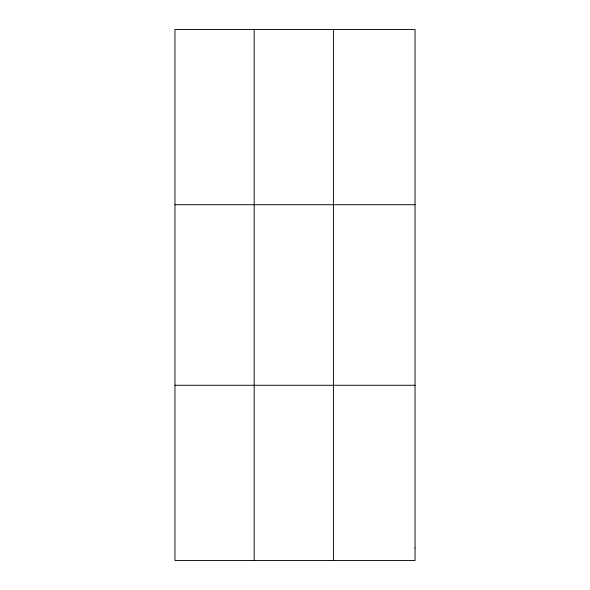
<?xml version="1.0" encoding="UTF-8"?>
<svg xmlns="http://www.w3.org/2000/svg" width="590" height="590" viewBox="0 0 590 590"><rect width="100%" height="100%" fill="white"/><g stroke="black" fill="none" stroke-linecap="round" stroke-linejoin="round"><path stroke-width="0.89" d="M254.187 560.5L254.187 29.5M333.416 560.5L333.416 29.5M174.957 204.73L415.043 204.73M174.957 385.27L415.043 385.27M415.043 547.985L415.043 560.5L174.957 560.5L174.957 29.5L415.043 29.5L415.043 547.985"/></g></svg>
